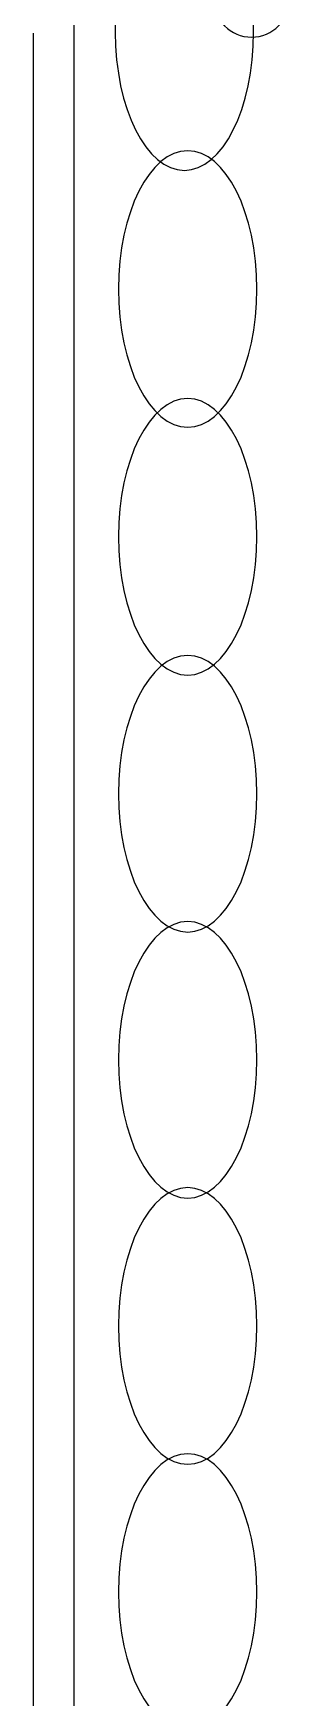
# Model space of a CAD drawing. Header units: millimetres. Extents: x 1145859089 to 1147511753, y -1047484727 to -1047247487.
# Drawn here: x 1147004540 to 1147005801, y -1047434753 to -1047426569 of the extents above; entities that cross this region are included whole.
import ezdxf
from ezdxf.xclip import XClip

# ---------------------------------------------------------------- set-up
doc = ezdxf.new("R2010")
doc.units = ezdxf.units.MM
doc.header["$LTSCALE"] = 100
doc.header["$MEASUREMENT"] = 0
doc.header["$XCLIPFRAME"] = 2
doc.layers.get('0').update_dxf_attribs({"linetype": 'CONTINUOUS'})
doc.layers.add('XREF', color=135, linetype='CONTINUOUS')
doc.layers.add('단지배치도$0$W240910', color=135, linetype='CONTINUOUS')

# ---------------------------------------------------------------- blocks, each defined once
blk = doc.blocks.new('단지배치도$0$zw$9902')
at = {"layer": '단지배치도$0$W240910'}
for p, q in [((75000.1, -47200), (75000.1, -71700)), ((74800.4, -55200, 1673713.4), (74800.4, -71500, 1673713.4))]:
    blk.add_line(p, q, dxfattribs=at)
blk.add_arc((75874.1, -55031.6), 187.5, 180, 0, dxfattribs=at)
at = {"layer": '단지배치도$0$W240910', "extrusion": (0, 0, -1)}
for centre in [(75543.4, -55194.1), (75559.7, -56457.5, 1673713.4), (75559.7, -57675.7, 1673713.4), (75559.7, -58939, 1673713.4), (75559.7, -60247.5, 1673713.4), (75559.7, -61555.9, 1673713.4), (75559.7, -62864.4, 1673713.4)]:
    blk.add_ellipse(centre, major_axis=(0, 680), ratio=0.5, dxfattribs=at)
blk = doc.blocks.new('단지배치도')
blk.add_blockref('단지배치도$0$zw$9902', (141034.2, 142437.2))

msp = doc.modelspace()

# ---------------------------------------------------------------- block references
at = {"layer": 'XREF'}
ref = msp.add_blockref('단지배치도', (1146788705.034274, -1047513806.462535), dxfattribs=at)
XClip(ref).set_block_clipping_path([(72982.4064819524, 34919.7593965298), (360382.4067475507, 255319.7593436697)])

doc.saveas('drawing.dxf')
